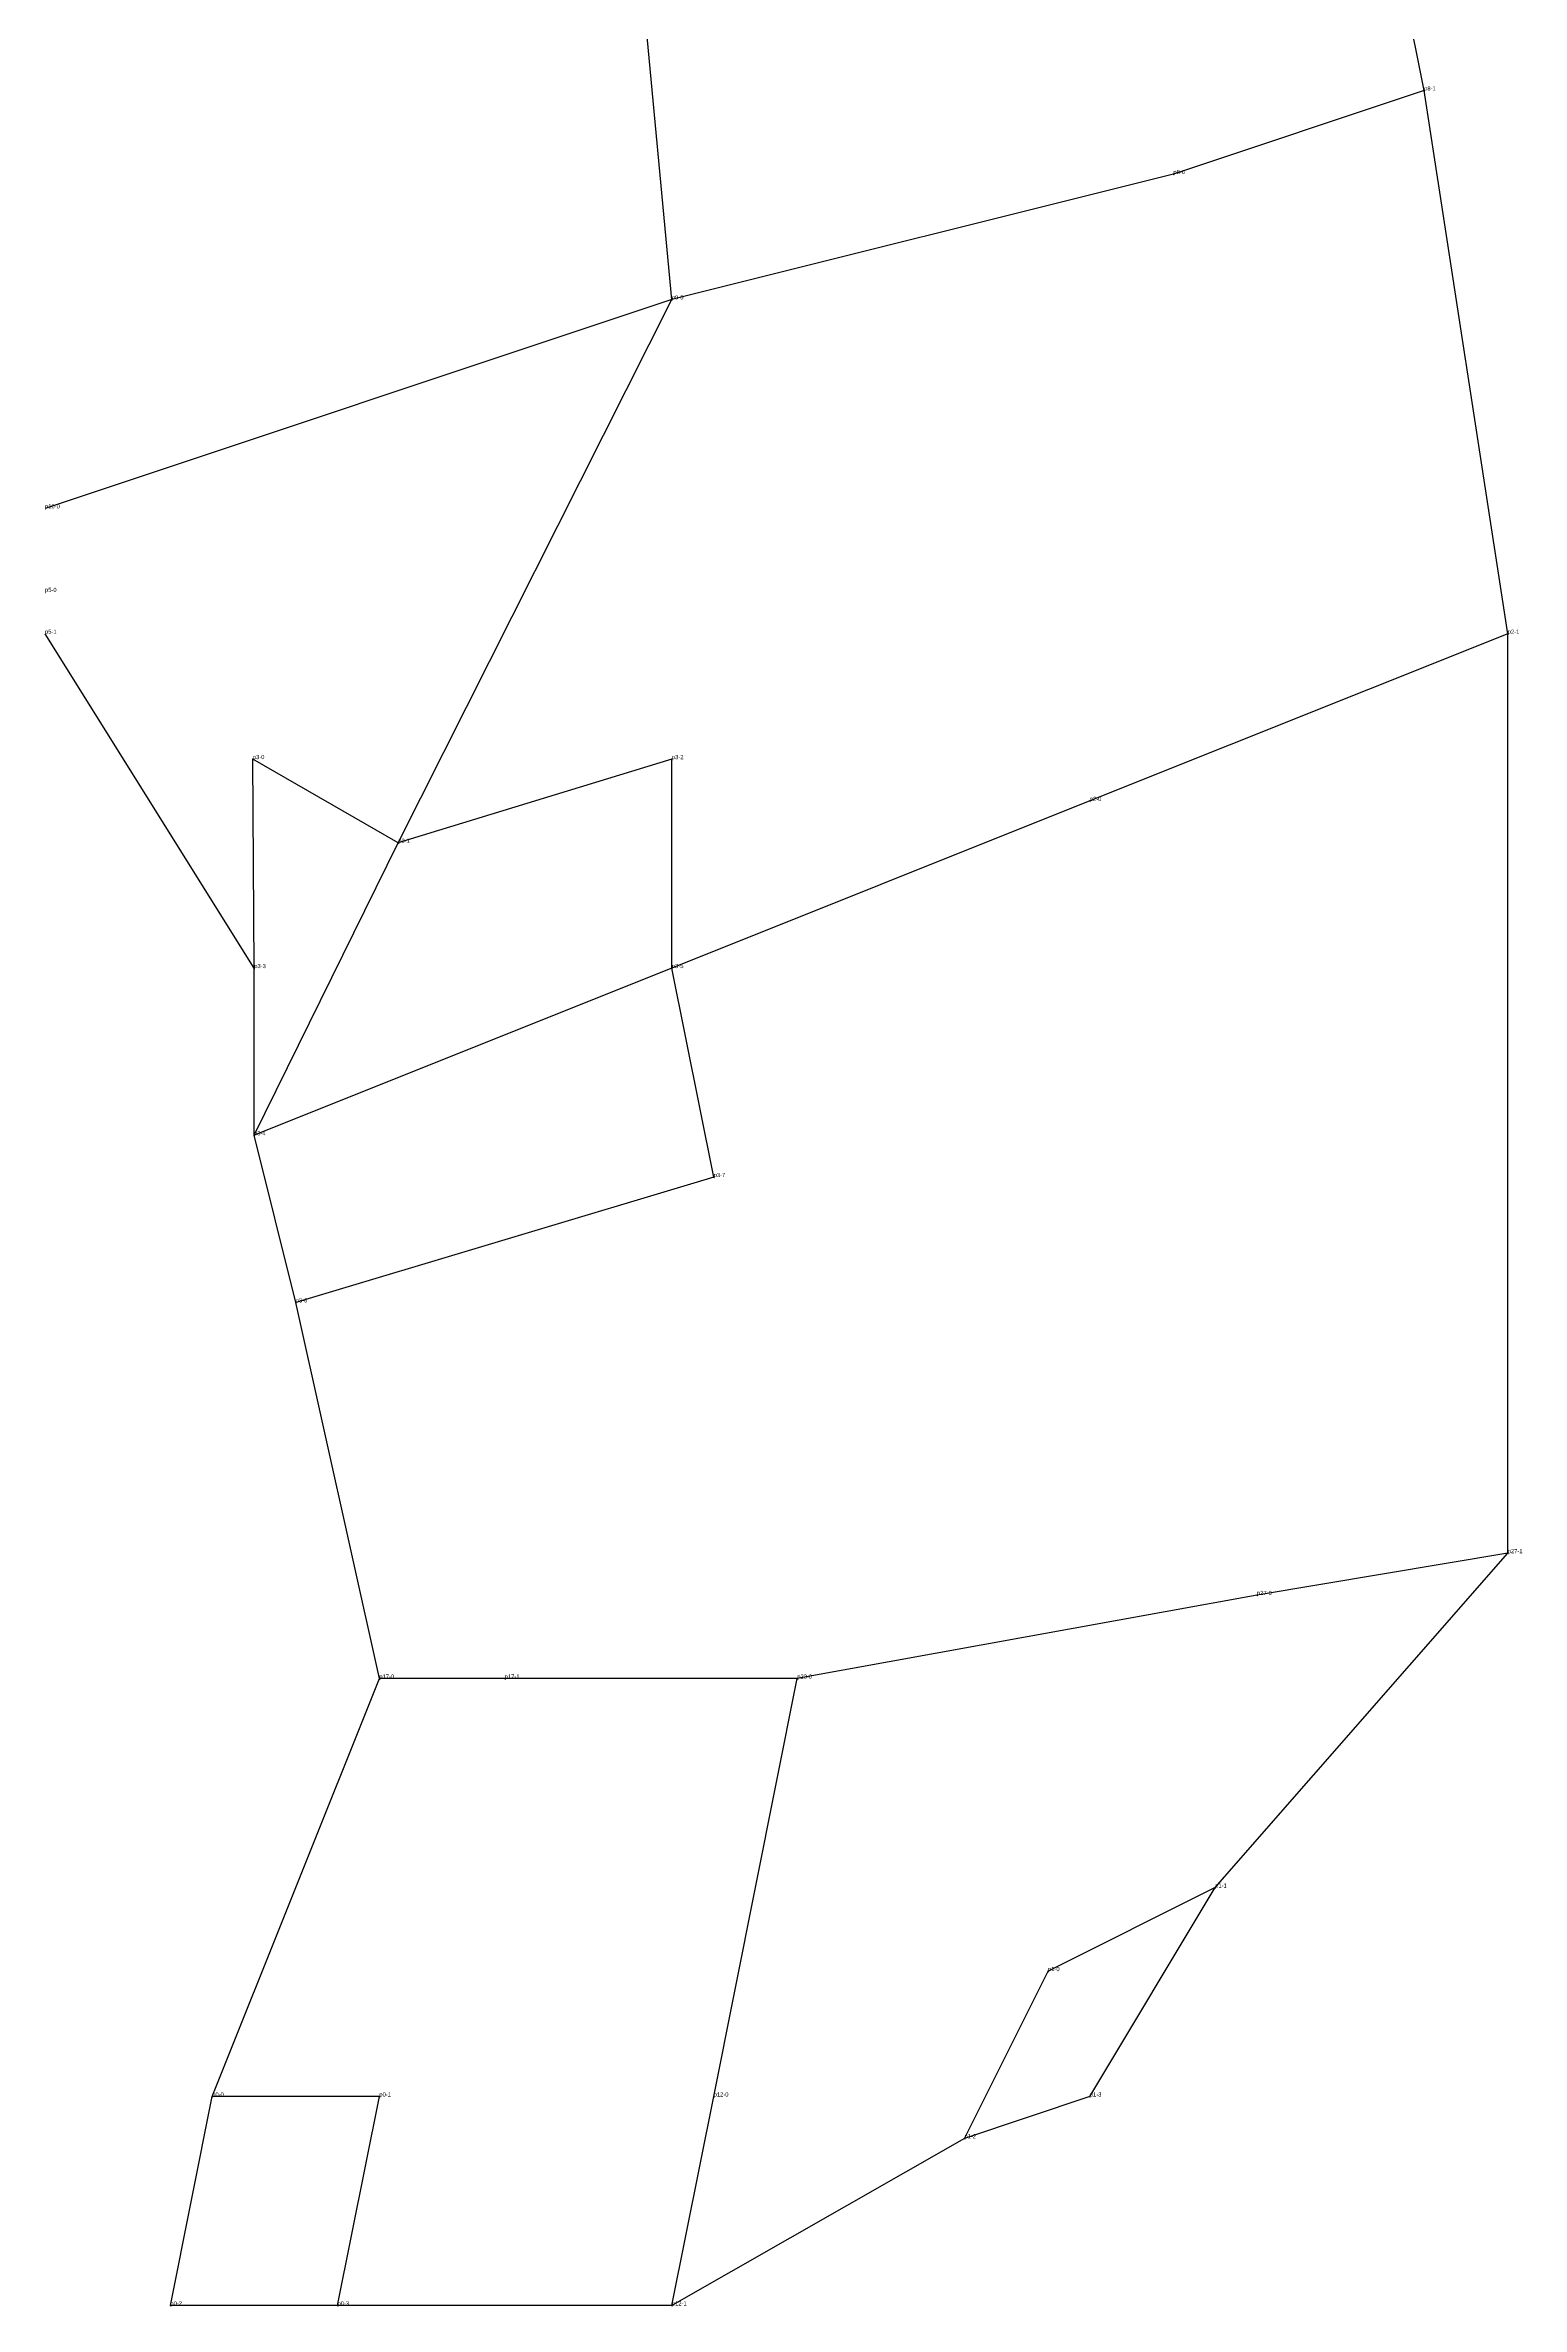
# Model space of a CAD drawing. Header units: metres. Extents: x -35 to 35.3, y -98 to 0.1.
# Drawn here: x 0 to 35.3, y -98 to -43.9 of the extents above; entities that cross this region are included whole.
import ezdxf

# ---------------------------------------------------------------- set-up
doc = ezdxf.new("R2010")
doc.units = ezdxf.units.M

msp = doc.modelspace()

# ---------------------------------------------------------------- linework, layer by layer
for p, q in [((15, -50, 10), (12, -18, 2)), ((33, -45), (29, -25, -5)), ((33, -45), (27, -47, 3)), ((35, -58), (33, -45)), ((27, -47, 3), (15, -50, 10)), ((15, -50, 10), (0, -55, 10)), ((8.453, -63, 3), (15, -50, 10)), ((5.006, -66, 1.896), (0, -58, -1.044)), ((35, -58), (25, -62)), ((35, -80), (35, -58)), ((8.453, -63, 3), (4.973, -61, 2)), ((5.006, -66, 1.896), (4.973, -61, 2)), ((15, -61, 2), (8.453, -63, 3)), ((15, -66), (15, -61, 2)), ((25, -62), (15, -66)), ((5, -70), (8.453, -63, 3)), ((5, -70), (5.006, -66, 1.896)), ((15, -66), (5, -70)), ((16, -71, -1), (15, -66)), ((6, -74, -2), (5, -70)), ((16, -71, -1), (6, -74, -2)), ((8, -83, -5), (6, -74, -2)), ((28, -88, -5), (35, -80)), ((35, -80), (29, -81, -2)), ((29, -81, -2), (18, -83, -5)), ((4, -93, -5), (8, -83, -5)), ((11, -83, -5), (8, -83, -5)), ((18, -83, -5), (11, -83, -5)), ((16, -93, -8), (18, -83, -5)), ((28, -88, -5), (24, -90, -6)), ((25, -93, -8), (28, -88, -5)), ((22, -94, -8), (24, -90, -6)), ((3, -98, -5), (4, -93, -5)), ((8, -93, -6), (4, -93, -5)), ((7, -98, -7), (8, -93, -6)), ((15, -98, -10), (16, -93, -8)), ((25, -93, -8), (22, -94, -8)), ((22, -94, -8), (15, -98, -10)), ((7, -98, -7), (3, -98, -5)), ((15, -98, -10), (7, -98, -7))]:
    msp.add_line(p, q)
for p in [(33, -45), (27, -47, 3), (15, -50, 10), (35, -58), (4.973, -61, 2), (15, -61, 2), (25, -62), (8.453, -63, 3), (5.006, -66, 1.896), (15, -66), (5, -70), (16, -71, -1), (6, -74, -2), (35, -80), (29, -81, -2), (8, -83, -5), (11, -83, -5), (18, -83, -5), (28, -88, -5), (24, -90, -6), (4, -93, -5), (8, -93, -6), (16, -93, -8), (25, -93, -8), (22, -94, -8), (3, -98, -5), (7, -98, -7), (15, -98, -10)]:
    msp.add_point(p)

# ---------------------------------------------------------------- texts
for s, p in [('p8-1', (33, -45)), ('p8-0', (27, -47, 3)), ('p9-0', (15, -50, 10)), ('p10-0', (0, -55, 10)), ('p5-0', (0, -57)), ('p5-1', (0, -58, -1.044)), ('p2-1', (35, -58)), ('p3-0', (4.973, -61, 2)), ('p3-2', (15, -61, 2)), ('p2-0', (25, -62)), ('p3-1', (8.453, -63, 3)), ('p3-3', (5.006, -66, 1.896)), ('p3-5', (15, -66)), ('p3-4', (5, -70)), ('p3-7', (16, -71, -1)), ('p3-6', (6, -74, -2)), ('p27-1', (35, -80)), ('p27-0', (29, -81, -2)), ('p17-0', (8, -83, -5)), ('p17-1', (11, -83, -5)), ('p23-0', (18, -83, -5)), ('p1-1', (28, -88, -5)), ('p1-0', (24, -90, -6)), ('p0-0', (4, -93, -5)), ('p0-1', (8, -93, -6)), ('p12-0', (16, -93, -8)), ('p1-3', (25, -93, -8)), ('p1-2', (22, -94, -8)), ('p0-2', (3, -98, -5)), ('p0-3', (7, -98, -7)), ('p12-1', (15, -98, -10))]:
    msp.add_text(s, height=0.1).set_placement(p)

doc.saveas('drawing.dxf')
